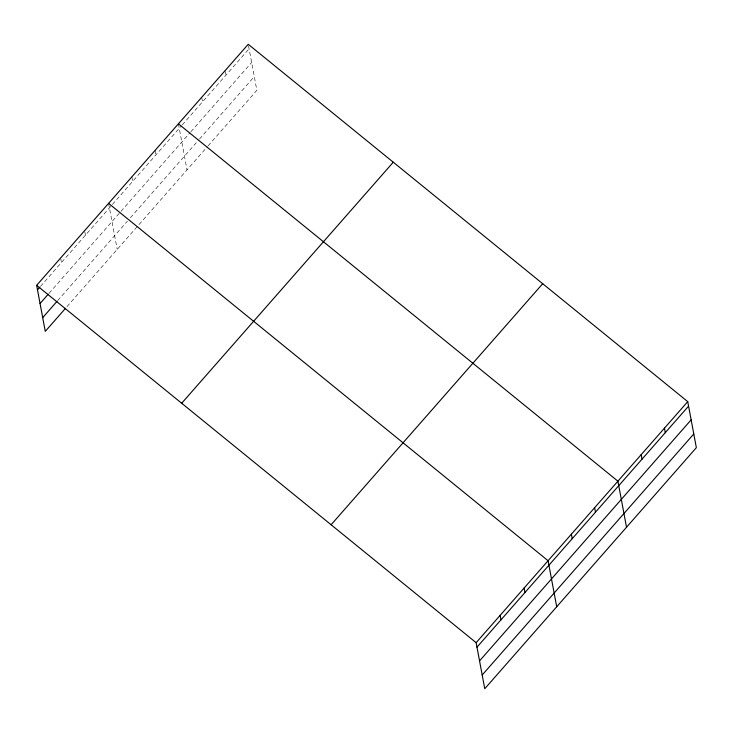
<?xml version="1.0" encoding="UTF-8"?>
<svg xmlns="http://www.w3.org/2000/svg" width="733" height="733" viewBox="0 0 733 733"><rect width="100%" height="100%" fill="white"/><g stroke="black" fill="none" stroke-linecap="round" stroke-linejoin="round"><path stroke-width="0.55" stroke-dasharray="3.67 2.75" d="M40.489 286.411L111.682 205.304M112.433 204.443L181.509 125.755M182.26 124.903L249.083 48.772M49.047 293.292L120.258 212.167M121.009 211.315L190.085 132.618M190.837 131.766L251.648 62.479M57.687 300.585L127.405 221.155M130.41 217.738L198.735 139.902M199.486 139.05L254.287 76.608M66.996 306.605L207.302 146.765M208.053 145.913L256.862 90.315L248.24 44.273M224.967 70.789L225.81 75.288M201.694 97.306L202.537 101.805M178.412 123.822L187.034 169.864M155.139 150.338L155.982 154.837M131.867 176.855L132.71 181.353M108.594 203.362L117.207 249.412M84.817 231.811L85.449 235.183M60.628 258.007L61.471 262.506"/><path stroke-width="1.1" d="M36.65 285.32L248.24 44.273L687.737 401.638L696.35 447.68L484.76 688.727L476.138 642.685L36.65 285.32L45.263 331.362L65.503 308.318M37.493 289.819L39.738 287.263M40.058 303.535L48.305 294.144M42.697 317.655L56.936 301.437M181.683 403.251L393.273 162.204M331.114 524.755L542.704 283.708M476.138 642.685L687.737 401.638M476.981 647.184L688.571 406.137M479.547 660.891L691.137 419.844M482.195 675.02L693.785 433.973M178.412 123.822L617.91 481.178L626.523 527.219M108.594 203.362L548.082 560.727L556.704 606.768M664.455 428.145L665.298 432.653M641.183 454.662L642.026 459.17M594.637 507.694L595.48 512.193M571.355 534.21L572.198 538.709M524.104 588.049L524.947 592.548M500.126 615.363L500.969 619.861"/></g></svg>
